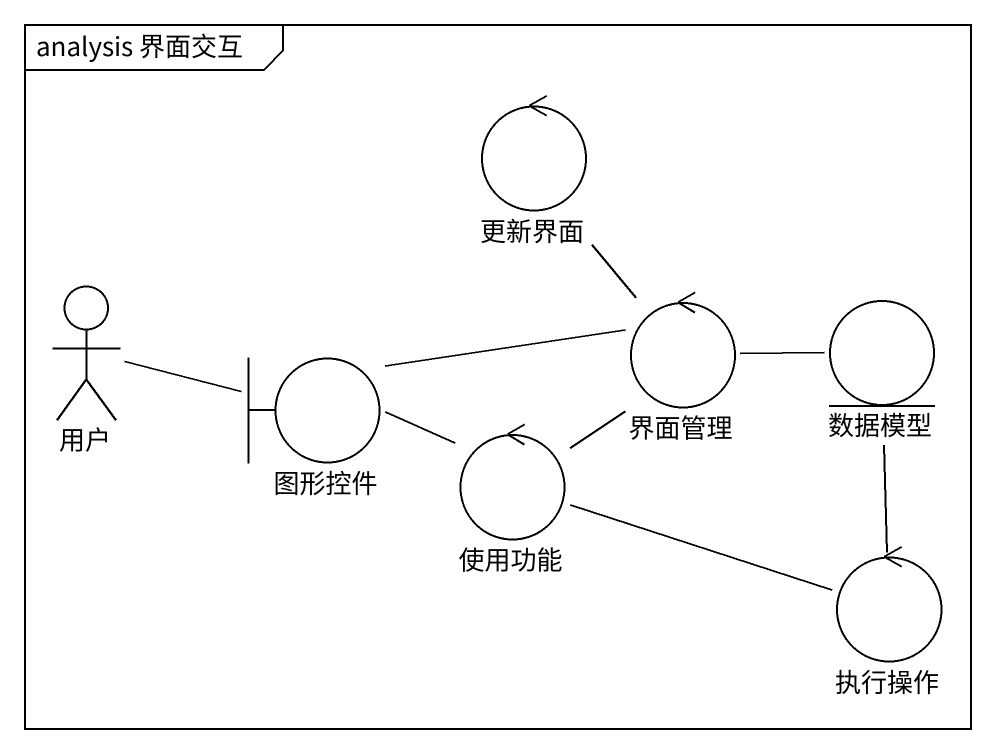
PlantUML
@startuml
mainframe analysis 界面交互
control 更新界面 #FFFFFF
actor 用户 #FFFFFF
boundary 图形控件 #FFFFFF
control 界面管理 #FFFFFF
entity 数据模型 #FFFFFF
control 使用功能 #FFFFFF
control 执行操作 #FFFFFF
更新界面 -- 界面管理
用户 -right- 图形控件
图形控件 -right- 使用功能
界面管理 -left- 图形控件
界面管理 -right- 数据模型
使用功能 -up- 界面管理
使用功能 -right- 执行操作
执行操作 -up- 数据模型
@enduml
